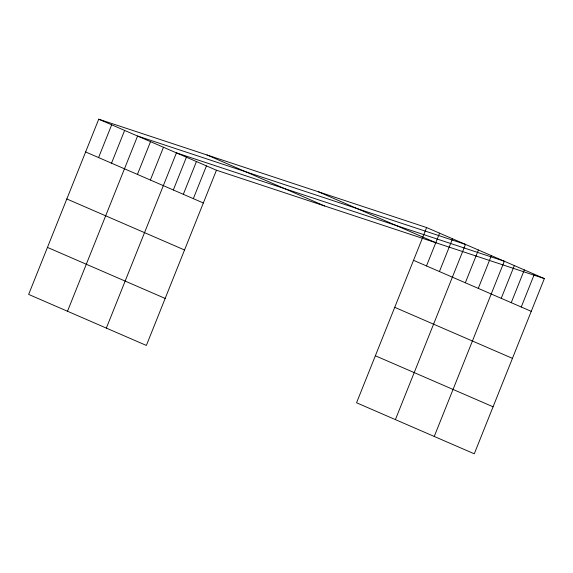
<?xml version="1.0" encoding="UTF-8"?>
<svg xmlns="http://www.w3.org/2000/svg" width="573" height="573" viewBox="0 0 573 573"><rect width="100%" height="100%" fill="white"/><g stroke="black" fill="none" stroke-linecap="round" stroke-linejoin="round"><path stroke-width="0.86" d="M426.634 227.56L98.728 119.198L28.65 294.415L146.366 345.44L216.444 170.224L544.35 278.585L474.272 453.802L356.556 402.776L426.634 227.56L544.35 278.585M98.577 157.568L111.678 124.807M111.527 163.183L124.628 130.422M67.499 311.254L137.577 136.037L465.484 244.399L395.399 419.615M137.42 174.407L150.527 141.653M150.37 180.022L163.477 147.261M106.342 328.093L176.427 152.876L504.326 261.238L434.248 436.454M173.325 189.971L186.426 157.21M183.331 194.311L196.432 161.55M193.337 198.645L206.438 165.891M426.484 265.929L439.584 233.175M439.427 271.545L452.534 238.783M465.326 282.768L478.426 250.014M478.276 288.384L491.376 255.622M501.232 298.332L514.332 265.578M511.238 302.673L524.338 269.912M521.244 307.013L534.344 274.252M318.423 191.797L436.139 242.83M206.939 154.954L324.655 205.986M98.728 119.198L216.444 170.224M413.534 260.321L531.25 311.347M85.628 151.96L203.343 202.985M394.725 307.329L512.441 358.361M66.826 198.967L184.542 249.993M375.358 355.761L493.074 406.794M47.452 247.4L165.167 298.433"/></g></svg>
